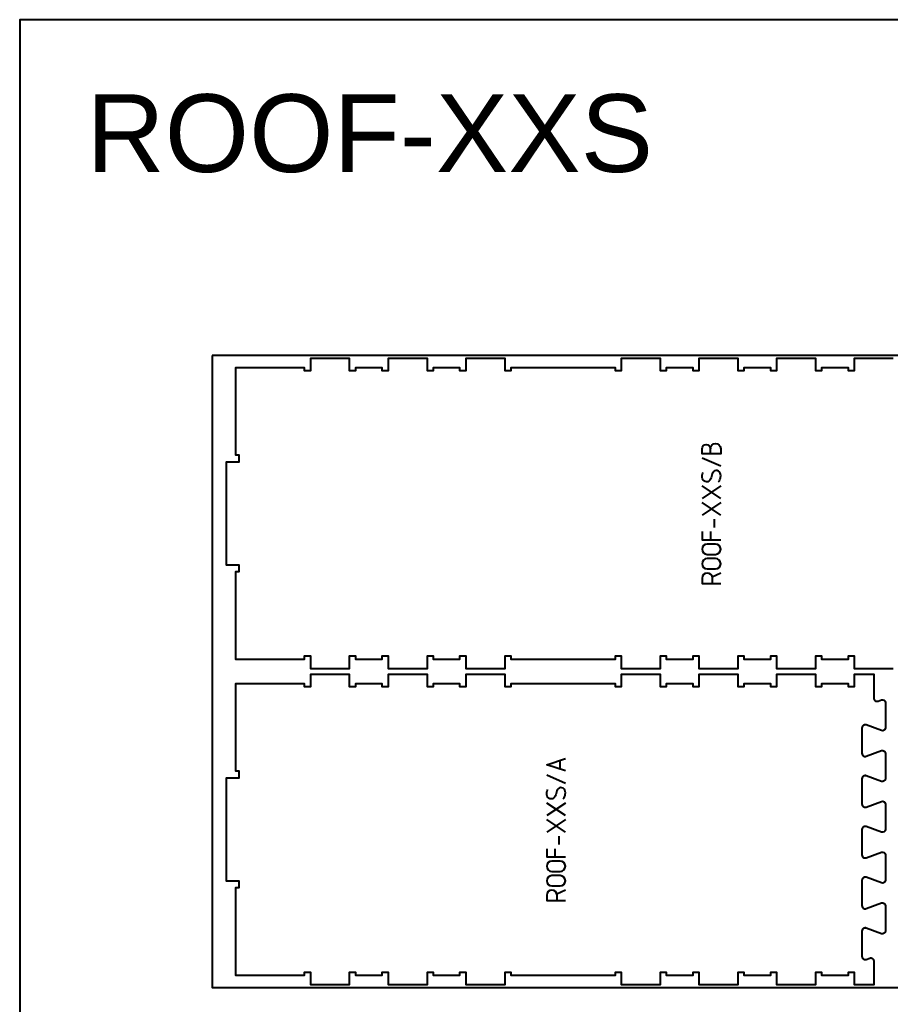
# Model space of a CAD drawing. Extents: x 0 to 12757, y 0 to 30003.
# Drawn here: x 0 to 1681, y 11963 to 13864 of the extents above; entities that cross this region are included whole.
import ezdxf

# ---------------------------------------------------------------- set-up
doc = ezdxf.new("R2010")
doc.units = 0
for name, color, linetype in [('0_SHEET_SPRUCEPLY_2440X122', 1, 'CONTINUOUS'), ('1_ANYTOOL_1MMDEEP_LABELS_S', 2, 'CONTINUOUS'), ('4_ANYTOOL_CUTTHROUGH_OUTSI', 5, 'CONTINUOUS'), ('DONOTCUT', 7, 'CONTINUOUS')]:
    doc.layers.add(name, color=color, linetype=linetype)
doc.styles.add('ARIAL', font='')
doc.styles.get('ARIAL').set_extended_font_data('Arial')

msp = doc.modelspace()

# ---------------------------------------------------------------- linework, layer by layer
at = {"layer": '0_SHEET_SPRUCEPLY_2440X122'}
msp.add_lwpolyline([(371.7, 13215.6), (371.7, 11995.6), (2811.7, 11995.6), (2811.7, 13215.6)], close=True, dxfattribs=at)
at = {"layer": '1_ANYTOOL_1MMDEEP_LABELS_S', "color": 2}
for points in [[(1333.6, 13025.6), (1333.6, 13035.6, -1), (1353.6, 13035.6), (1353.6, 13025.6), (1317.6, 13025.6), (1317.6, 13035.6, -1), (1333.6, 13035.6)], [(1349.6, 12971.6, 0.136555), (1353.5, 12980.9, 0.071716), (1353.4, 12986.1, 0.133522), (1351.3, 12990.7, 0.344001), (1341.8, 12992.7, 0.153745), (1338.1, 12989.3, 0.071568), (1336.3, 12984.5, -0.00912), (1335, 12979.4, -0.090615), (1332.8, 12974.8, -0.340346), (1323.5, 12972, -0.284273), (1317.6, 12979.7, -0.092596), (1318, 12984.7, -0.017533), (1319.6, 12989.6)], [(1337.6, 12775.6), (1337.6, 12785.6, 1), (1317.6, 12785.6), (1317.6, 12775.6), (1353.6, 12775.6)], [(1049.6, 12359.6, 0.136555), (1053.5, 12368.9, 0.071716), (1053.4, 12374.1, 0.133522), (1051.3, 12378.7, 0.344001), (1041.8, 12380.7, 0.153745), (1038.1, 12377.3, 0.071568), (1036.3, 12372.5, -0.00912), (1035, 12367.4, -0.090615), (1032.8, 12362.8, -0.340346), (1023.5, 12360, -0.284273), (1017.6, 12367.7, -0.092596), (1018, 12372.7, -0.017533), (1019.6, 12377.6)], [(1037.6, 12163.6), (1037.6, 12173.6, 1), (1017.6, 12173.6), (1017.6, 12163.6), (1053.6, 12163.6)]]:
    msp.add_lwpolyline(points, format="xyb", dxfattribs=at)
for points in [[(1353.6, 13001.6), (1317.6, 13017.6)], [(1353.6, 12963.6), (1317.6, 12939.6)], [(1353.6, 12939.6), (1317.6, 12963.6)], [(1353.6, 12931.6), (1317.6, 12907.6)], [(1353.6, 12907.6), (1317.6, 12931.6)], [(1341.6, 12883.6), (1341.6, 12899.6)], [(1317.6, 12875.6), (1317.6, 12859.6), (1353.6, 12859.6)], [(1333.6, 12875.6), (1333.6, 12859.6)], [(1353.6, 12795.6), (1337.4, 12787.6)], [(1053.6, 12413.6), (1017.6, 12425.6), (1053.6, 12437.6)], [(1043.6, 12417), (1043.6, 12434.3)], [(1053.6, 12389.6), (1017.6, 12405.6)], [(1053.6, 12351.6), (1017.6, 12327.6)], [(1053.6, 12327.6), (1017.6, 12351.6)], [(1053.6, 12319.6), (1017.6, 12295.6)], [(1053.6, 12295.6), (1017.6, 12319.6)], [(1041.6, 12271.6), (1041.6, 12287.6)], [(1017.6, 12263.6), (1017.6, 12247.6), (1053.6, 12247.6)], [(1033.6, 12263.6), (1033.6, 12247.6)], [(1053.6, 12183.6), (1037.4, 12175.6)]]:
    msp.add_lwpolyline(points, dxfattribs=at)
for points in [[(1343.6, 12831.6, 1), (1343.6, 12851.6), (1327.6, 12851.6, 1), (1327.6, 12831.6)], [(1343.6, 12803.6, 1), (1343.6, 12823.6), (1327.6, 12823.6, 1), (1327.6, 12803.6)], [(1043.6, 12219.6, 1), (1043.6, 12239.6), (1027.6, 12239.6, 1), (1027.6, 12219.6)], [(1043.6, 12191.6, 1), (1043.6, 12211.6), (1027.6, 12211.6, 1), (1027.6, 12191.6)]]:
    msp.add_lwpolyline(points, format="xyb", close=True, dxfattribs=at)
at = {"layer": '4_ANYTOOL_CUTTHROUGH_OUTSI', "color": 5}
msp.add_lwpolyline([(1686.5, 12610.9), (1612, 12610.9), (1612, 12634.9), (1599.5, 12634.9), (1599.5, 12628.9), (1549, 12628.9), (1549, 12634.9), (1536.5, 12634.9), (1536.5, 12610.9), (1462, 12610.9), (1462, 12634.9), (1449.5, 12634.9), (1449.5, 12628.9), (1399, 12628.9), (1399, 12634.9), (1386.5, 12634.9), (1386.5, 12610.9), (1312, 12610.9), (1312, 12634.9), (1299.5, 12634.9), (1299.5, 12628.9), (1249, 12628.9), (1249, 12634.9), (1236.5, 12634.9), (1236.5, 12610.9), (1162, 12610.9), (1162, 12634.9), (1149.5, 12634.9), (1149.5, 12628.9), (949, 12628.9), (949, 12634.9), (936.5, 12634.9), (936.5, 12610.9), (862, 12610.9), (862, 12634.9), (849.5, 12634.9), (849.5, 12628.9), (799, 12628.9), (799, 12634.9), (786.5, 12634.9), (786.5, 12610.9), (712, 12610.9), (712, 12634.9), (699.5, 12634.9), (699.5, 12628.9), (649, 12628.9), (649, 12634.9), (636.5, 12634.9), (636.5, 12610.9), (562, 12610.9), (562, 12634.9), (549.5, 12634.9), (549.5, 12628.9), (417.5, 12628.9), (417.5, 12798.4), (423.5, 12798.4), (423.5, 12810.9), (399.5, 12810.9), (399.5, 13010.4), (423.5, 13010.4), (423.5, 13022.9), (417.5, 13022.9), (417.5, 13192.4), (549.5, 13192.4), (549.5, 13186.4), (562, 13186.4), (562, 13210.4), (636.5, 13210.4), (636.5, 13186.4), (649, 13186.4), (649, 13192.4), (699.5, 13192.4), (699.5, 13186.4), (712, 13186.4), (712, 13210.4), (786.5, 13210.4), (786.5, 13186.4), (799, 13186.4), (799, 13192.4), (849.5, 13192.4), (849.5, 13186.4), (862, 13186.4), (862, 13210.4), (936.5, 13210.4), (936.5, 13186.4), (949, 13186.4), (949, 13192.4), (1149.5, 13192.4), (1149.5, 13186.4), (1162, 13186.4), (1162, 13210.4), (1236.5, 13210.4), (1236.5, 13186.4), (1249, 13186.4), (1249, 13192.4), (1299.5, 13192.4), (1299.5, 13186.4), (1312, 13186.4), (1312, 13210.4), (1386.5, 13210.4), (1386.5, 13186.4), (1399, 13186.4), (1399, 13192.4), (1449.5, 13192.4), (1449.5, 13186.4), (1462, 13186.4), (1462, 13210.4), (1536.5, 13210.4), (1536.5, 13186.4), (1549, 13186.4), (1549, 13192.4), (1599.5, 13192.4), (1599.5, 13186.4), (1612, 13186.4), (1612, 13210.4), (1686.5, 13210.4)], dxfattribs=at)
msp.add_lwpolyline([(1649, 12554.2, 0.522088), (1657.4, 12548.4), (1664.2, 12550.9, -0.236725), (1669.3, 12550), (1669.4, 12549.9), (1669.6, 12549.8), (1669.7, 12549.7), (1669.8, 12549.6), (1669.9, 12549.4), (1670, 12549.3), (1670.2, 12549.2), (1670.3, 12549.1), (1670.4, 12549), (1670.5, 12548.8), (1670.6, 12548.7), (1670.7, 12548.5), (1670.8, 12548.4), (1670.8, 12548.3), (1670.9, 12548.1), (1671, 12548), (1671.1, 12547.8), (1671.2, 12547.6), (1671.2, 12547.5), (1671.3, 12547.3), (1671.3, 12547.2), (1671.4, 12547), (1671.4, 12546.8), (1671.5, 12546.7), (1671.5, 12546.5), (1671.5, 12546.4), (1671.6, 12546.2), (1671.6, 12546), (1671.6, 12545.9), (1671.6, 12545.7), (1671.6, 12545.5), (1671.6, 12545.4), (1671.6, 12496.9), (1671.6, 12496.7), (1671.6, 12496.5), (1671.6, 12496.4), (1671.6, 12496.2), (1671.6, 12496), (1671.5, 12495.9), (1671.5, 12495.7), (1671.5, 12495.6), (1671.4, 12495.4), (1671.4, 12495.2), (1671.3, 12495.1), (1671.3, 12494.9), (1671.2, 12494.7), (1671.2, 12494.6), (1671.1, 12494.4), (1671, 12494.3), (1670.9, 12494.1), (1670.8, 12494), (1670.8, 12493.8), (1670.7, 12493.7), (1670.6, 12493.6), (1670.5, 12493.4), (1670.4, 12493.3), (1670.3, 12493.2), (1670.2, 12493), (1670, 12492.9), (1669.9, 12492.8), (1669.8, 12492.7), (1669.7, 12492.6), (1669.6, 12492.5), (1669.4, 12492.3), (1669.3, 12492.3, -0.236725), (1664.2, 12491.4), (1634.4, 12502.4), (1634.4, 12502.4), (1634.4, 12502.4), (1634.3, 12502.4), (1634.1, 12502.4), (1633.9, 12502.5), (1633.8, 12502.5), (1633.6, 12502.6), (1633.4, 12502.6), (1633.2, 12502.6), (1633, 12502.6), (1632.8, 12502.6), (1632.7, 12502.6), (1632.5, 12502.6), (1632.3, 12502.6), (1632.1, 12502.6), (1631.9, 12502.6), (1631.7, 12502.6), (1631.6, 12502.5), (1631.4, 12502.5), (1631.2, 12502.5), (1631, 12502.4), (1630.8, 12502.4), (1630.7, 12502.3), (1630.5, 12502.2), (1630.3, 12502.2), (1630.2, 12502.1), (1630, 12502), (1629.8, 12501.9), (1629.7, 12501.9), (1629.5, 12501.8), (1629.4, 12501.7), (1629.2, 12501.6), (1629.1, 12501.5), (1628.9, 12501.4), (1628.8, 12501.3), (1628.6, 12501.2), (1628.5, 12501), (1628.4, 12500.9), (1628.2, 12500.8), (1628.1, 12500.7), (1628, 12500.5), (1627.9, 12500.4), (1627.8, 12500.3), (1627.6, 12500.1), (1627.5, 12500), (1627.4, 12499.8), (1627.3, 12499.7), (1627.2, 12499.5), (1627.1, 12499.3), (1627.1, 12499.2), (1627, 12499), (1626.9, 12498.8), (1626.8, 12498.7), (1626.8, 12498.5), (1626.7, 12498.3), (1626.7, 12498.1), (1626.6, 12498), (1626.6, 12497.8), (1626.5, 12497.6), (1626.5, 12497.4), (1626.5, 12497.3), (1626.4, 12497.1), (1626.4, 12496.9), (1626.4, 12496.7), (1626.4, 12496.5), (1626.4, 12496.4), (1626.4, 12447.9), (1626.4, 12447.7), (1626.4, 12447.5), (1626.4, 12447.3), (1626.4, 12447.2), (1626.5, 12447), (1626.5, 12446.8), (1626.5, 12446.6), (1626.6, 12446.4), (1626.6, 12446.3), (1626.7, 12446.1), (1626.7, 12445.9), (1626.8, 12445.7), (1626.8, 12445.6), (1626.9, 12445.4), (1627, 12445.2), (1627.1, 12445.1), (1627.1, 12444.9), (1627.2, 12444.7), (1627.3, 12444.6), (1627.4, 12444.4), (1627.5, 12444.3), (1627.6, 12444.1), (1627.8, 12444), (1627.9, 12443.8), (1628, 12443.7), (1628.1, 12443.6), (1628.2, 12443.4), (1628.4, 12443.3), (1628.5, 12443.2), (1628.6, 12443.1), (1628.8, 12443), (1628.9, 12442.8, 0.237079), (1634.4, 12441.9), (1634.4, 12441.9), (1664.2, 12452.9), (1664.2, 12452.9, -0.236725), (1669.3, 12452), (1669.4, 12451.9), (1669.6, 12451.8), (1669.7, 12451.7), (1669.8, 12451.6), (1669.9, 12451.4), (1670, 12451.3), (1670.2, 12451.2), (1670.3, 12451.1), (1670.4, 12451), (1670.5, 12450.8), (1670.6, 12450.7), (1670.7, 12450.5), (1670.8, 12450.4), (1670.8, 12450.3), (1670.9, 12450.1), (1671, 12450), (1671.1, 12449.8), (1671.2, 12449.6), (1671.2, 12449.5), (1671.3, 12449.3), (1671.3, 12449.2), (1671.4, 12449), (1671.4, 12448.8), (1671.5, 12448.7), (1671.5, 12448.5), (1671.5, 12448.4), (1671.6, 12448.2), (1671.6, 12448), (1671.6, 12447.9), (1671.6, 12447.7), (1671.6, 12447.5), (1671.6, 12447.4), (1671.6, 12398.9), (1671.6, 12398.7), (1671.6, 12398.5), (1671.6, 12398.4), (1671.6, 12398.2), (1671.6, 12398), (1671.5, 12397.9), (1671.5, 12397.7), (1671.5, 12397.6), (1671.4, 12397.4), (1671.4, 12397.2), (1671.3, 12397.1), (1671.3, 12396.9), (1671.2, 12396.7), (1671.2, 12396.6), (1671.1, 12396.4), (1671, 12396.3), (1670.9, 12396.1), (1670.8, 12396), (1670.8, 12395.8), (1670.7, 12395.7), (1670.6, 12395.6), (1670.5, 12395.4), (1670.4, 12395.3), (1670.3, 12395.2), (1670.2, 12395), (1670, 12394.9), (1669.9, 12394.8), (1669.8, 12394.7), (1669.7, 12394.6), (1669.6, 12394.5), (1669.4, 12394.3), (1669.3, 12394.3, -0.236725), (1664.2, 12393.4), (1634.4, 12404.4), (1634.4, 12404.4), (1634.4, 12404.4), (1634.3, 12404.4), (1634.1, 12404.4), (1633.9, 12404.5), (1633.8, 12404.5), (1633.6, 12404.6), (1633.4, 12404.6), (1633.2, 12404.6), (1633, 12404.6), (1632.8, 12404.6), (1632.7, 12404.6), (1632.5, 12404.6), (1632.3, 12404.6), (1632.1, 12404.6), (1631.9, 12404.6), (1631.7, 12404.6), (1631.6, 12404.5), (1631.4, 12404.5), (1631.2, 12404.5), (1631, 12404.4), (1630.8, 12404.4), (1630.7, 12404.3), (1630.5, 12404.2), (1630.3, 12404.2), (1630.2, 12404.1), (1630, 12404), (1629.8, 12403.9), (1629.7, 12403.9), (1629.5, 12403.8), (1629.4, 12403.7), (1629.2, 12403.6), (1629.1, 12403.5), (1628.9, 12403.4), (1628.8, 12403.3), (1628.6, 12403.2), (1628.5, 12403), (1628.4, 12402.9), (1628.2, 12402.8), (1628.1, 12402.7), (1628, 12402.5), (1627.9, 12402.4), (1627.8, 12402.3), (1627.6, 12402.1), (1627.5, 12402), (1627.4, 12401.8), (1627.3, 12401.7), (1627.2, 12401.5), (1627.1, 12401.3), (1627.1, 12401.2), (1627, 12401), (1626.9, 12400.8), (1626.8, 12400.7), (1626.8, 12400.5), (1626.7, 12400.3), (1626.7, 12400.1), (1626.6, 12400), (1626.6, 12399.8), (1626.5, 12399.6), (1626.5, 12399.4), (1626.5, 12399.3), (1626.4, 12399.1), (1626.4, 12398.9), (1626.4, 12398.7), (1626.4, 12398.5), (1626.4, 12398.4), (1626.4, 12349.9), (1626.4, 12349.7), (1626.4, 12349.5), (1626.4, 12349.3), (1626.4, 12349.2), (1626.5, 12349), (1626.5, 12348.8), (1626.5, 12348.6), (1626.6, 12348.4), (1626.6, 12348.3), (1626.7, 12348.1), (1626.7, 12347.9), (1626.8, 12347.7), (1626.8, 12347.6), (1626.9, 12347.4), (1627, 12347.2), (1627.1, 12347.1), (1627.1, 12346.9), (1627.2, 12346.7), (1627.3, 12346.6), (1627.4, 12346.4), (1627.5, 12346.3), (1627.6, 12346.1), (1627.8, 12346), (1627.9, 12345.8), (1628, 12345.7), (1628.1, 12345.6), (1628.2, 12345.4), (1628.4, 12345.3), (1628.5, 12345.2), (1628.6, 12345.1), (1628.8, 12345), (1628.9, 12344.8, 0.237079), (1634.4, 12343.9), (1634.4, 12343.9), (1664.2, 12354.9), (1664.2, 12354.9, -0.236725), (1669.3, 12354), (1669.4, 12353.9), (1669.6, 12353.8), (1669.7, 12353.7), (1669.8, 12353.6), (1669.9, 12353.4), (1670, 12353.3), (1670.2, 12353.2), (1670.3, 12353.1), (1670.4, 12353), (1670.5, 12352.8), (1670.6, 12352.7), (1670.7, 12352.5), (1670.8, 12352.4), (1670.8, 12352.3), (1670.9, 12352.1), (1671, 12352), (1671.1, 12351.8), (1671.2, 12351.6), (1671.2, 12351.5), (1671.3, 12351.3), (1671.3, 12351.2), (1671.4, 12351), (1671.4, 12350.8), (1671.5, 12350.7), (1671.5, 12350.5), (1671.5, 12350.4), (1671.6, 12350.2), (1671.6, 12350), (1671.6, 12349.9), (1671.6, 12349.7), (1671.6, 12349.5), (1671.6, 12349.4), (1671.6, 12300.9), (1671.6, 12300.7), (1671.6, 12300.5), (1671.6, 12300.4), (1671.6, 12300.2), (1671.6, 12300), (1671.5, 12299.9), (1671.5, 12299.7), (1671.5, 12299.6), (1671.4, 12299.4), (1671.4, 12299.2), (1671.3, 12299.1), (1671.3, 12298.9), (1671.2, 12298.7), (1671.2, 12298.6), (1671.1, 12298.4), (1671, 12298.3), (1670.9, 12298.1), (1670.8, 12298), (1670.8, 12297.8), (1670.7, 12297.7), (1670.6, 12297.6), (1670.5, 12297.4), (1670.4, 12297.3), (1670.3, 12297.2), (1670.2, 12297), (1670, 12296.9), (1669.9, 12296.8), (1669.8, 12296.7), (1669.7, 12296.6), (1669.6, 12296.5), (1669.4, 12296.3), (1669.3, 12296.3, -0.236725), (1664.2, 12295.4), (1634.4, 12306.4), (1634.4, 12306.4), (1634.4, 12306.4), (1634.3, 12306.4), (1634.1, 12306.4), (1633.9, 12306.5), (1633.8, 12306.5), (1633.6, 12306.6), (1633.4, 12306.6), (1633.2, 12306.6), (1633, 12306.6), (1632.8, 12306.6), (1632.7, 12306.6), (1632.5, 12306.6), (1632.3, 12306.6), (1632.1, 12306.6), (1631.9, 12306.6), (1631.7, 12306.6), (1631.6, 12306.5), (1631.4, 12306.5), (1631.2, 12306.5), (1631, 12306.4), (1630.8, 12306.4), (1630.7, 12306.3), (1630.5, 12306.2), (1630.3, 12306.2), (1630.2, 12306.1), (1630, 12306), (1629.8, 12305.9), (1629.7, 12305.9), (1629.5, 12305.8), (1629.4, 12305.7), (1629.2, 12305.6), (1629.1, 12305.5), (1628.9, 12305.4), (1628.8, 12305.3), (1628.6, 12305.2), (1628.5, 12305), (1628.4, 12304.9), (1628.2, 12304.8), (1628.1, 12304.7), (1628, 12304.5), (1627.9, 12304.4), (1627.8, 12304.3), (1627.6, 12304.1), (1627.5, 12304), (1627.4, 12303.8), (1627.3, 12303.7), (1627.2, 12303.5), (1627.1, 12303.3), (1627.1, 12303.2), (1627, 12303), (1626.9, 12302.8), (1626.8, 12302.7), (1626.8, 12302.5), (1626.7, 12302.3), (1626.7, 12302.1), (1626.6, 12302), (1626.6, 12301.8), (1626.5, 12301.6), (1626.5, 12301.4), (1626.5, 12301.3), (1626.4, 12301.1), (1626.4, 12300.9), (1626.4, 12300.7), (1626.4, 12300.5), (1626.4, 12300.4), (1626.4, 12251.9), (1626.4, 12251.7), (1626.4, 12251.5), (1626.4, 12251.3), (1626.4, 12251.2), (1626.5, 12251), (1626.5, 12250.8), (1626.5, 12250.6), (1626.6, 12250.4), (1626.6, 12250.3), (1626.7, 12250.1), (1626.7, 12249.9), (1626.8, 12249.7), (1626.8, 12249.6), (1626.9, 12249.4), (1627, 12249.2), (1627.1, 12249.1), (1627.1, 12248.9), (1627.2, 12248.7), (1627.3, 12248.6), (1627.4, 12248.4), (1627.5, 12248.3), (1627.6, 12248.1), (1627.8, 12248), (1627.9, 12247.8), (1628, 12247.7), (1628.1, 12247.6), (1628.2, 12247.4), (1628.4, 12247.3), (1628.5, 12247.2), (1628.6, 12247.1), (1628.8, 12247), (1628.9, 12246.8, 0.237079), (1634.4, 12245.9), (1634.4, 12245.9), (1664.2, 12256.9), (1664.2, 12256.9, -0.236725), (1669.3, 12256), (1669.4, 12255.9), (1669.6, 12255.8), (1669.7, 12255.7), (1669.8, 12255.6), (1669.9, 12255.4), (1670, 12255.3), (1670.2, 12255.2), (1670.3, 12255.1), (1670.4, 12255), (1670.5, 12254.8), (1670.6, 12254.7), (1670.7, 12254.5), (1670.8, 12254.4), (1670.8, 12254.3), (1670.9, 12254.1), (1671, 12254), (1671.1, 12253.8), (1671.2, 12253.6), (1671.2, 12253.5), (1671.3, 12253.3), (1671.3, 12253.2), (1671.4, 12253), (1671.4, 12252.8), (1671.5, 12252.7), (1671.5, 12252.5), (1671.5, 12252.4), (1671.6, 12252.2), (1671.6, 12252), (1671.6, 12251.9), (1671.6, 12251.7), (1671.6, 12251.5), (1671.6, 12251.4), (1671.6, 12202.9), (1671.6, 12202.7), (1671.6, 12202.5), (1671.6, 12202.4), (1671.6, 12202.2), (1671.6, 12202), (1671.5, 12201.9), (1671.5, 12201.7), (1671.5, 12201.6), (1671.4, 12201.4), (1671.4, 12201.2), (1671.3, 12201.1), (1671.3, 12200.9), (1671.2, 12200.7), (1671.2, 12200.6), (1671.1, 12200.4), (1671, 12200.3), (1670.9, 12200.1), (1670.8, 12200), (1670.8, 12199.8), (1670.7, 12199.7), (1670.6, 12199.6), (1670.5, 12199.4), (1670.4, 12199.3), (1670.3, 12199.2), (1670.2, 12199), (1670, 12198.9), (1669.9, 12198.8), (1669.8, 12198.7), (1669.7, 12198.6), (1669.6, 12198.5), (1669.4, 12198.3), (1669.3, 12198.3, -0.236725), (1664.2, 12197.4), (1634.4, 12208.4), (1634.4, 12208.4), (1634.4, 12208.4), (1634.3, 12208.4), (1634.1, 12208.4), (1633.9, 12208.5), (1633.8, 12208.5), (1633.6, 12208.6), (1633.4, 12208.6), (1633.2, 12208.6), (1633, 12208.6), (1632.8, 12208.6), (1632.7, 12208.6), (1632.5, 12208.6), (1632.3, 12208.6), (1632.1, 12208.6), (1631.9, 12208.6), (1631.7, 12208.6), (1631.6, 12208.5), (1631.4, 12208.5), (1631.2, 12208.5), (1631, 12208.4), (1630.8, 12208.4), (1630.7, 12208.3), (1630.5, 12208.2), (1630.3, 12208.2), (1630.2, 12208.1), (1630, 12208), (1629.8, 12207.9), (1629.7, 12207.9), (1629.5, 12207.8), (1629.4, 12207.7), (1629.2, 12207.6), (1629.1, 12207.5), (1628.9, 12207.4), (1628.8, 12207.3), (1628.6, 12207.2), (1628.5, 12207), (1628.4, 12206.9), (1628.2, 12206.8), (1628.1, 12206.7), (1628, 12206.5), (1627.9, 12206.4), (1627.8, 12206.3), (1627.6, 12206.1), (1627.5, 12206), (1627.4, 12205.8), (1627.3, 12205.7), (1627.2, 12205.5), (1627.1, 12205.3), (1627.1, 12205.2), (1627, 12205), (1626.9, 12204.8), (1626.8, 12204.7), (1626.8, 12204.5), (1626.7, 12204.3), (1626.7, 12204.1), (1626.6, 12204), (1626.6, 12203.8), (1626.5, 12203.6), (1626.5, 12203.4), (1626.5, 12203.3), (1626.4, 12203.1), (1626.4, 12202.9), (1626.4, 12202.7), (1626.4, 12202.5), (1626.4, 12202.4), (1626.4, 12153.9), (1626.4, 12153.7), (1626.4, 12153.5), (1626.4, 12153.3), (1626.4, 12153.2), (1626.5, 12153), (1626.5, 12152.8), (1626.5, 12152.6), (1626.6, 12152.4), (1626.6, 12152.3), (1626.7, 12152.1), (1626.7, 12151.9), (1626.8, 12151.7), (1626.8, 12151.6), (1626.9, 12151.4), (1627, 12151.2), (1627.1, 12151.1), (1627.1, 12150.9), (1627.2, 12150.7), (1627.3, 12150.6), (1627.4, 12150.4), (1627.5, 12150.3), (1627.6, 12150.1), (1627.8, 12150), (1627.9, 12149.8), (1628, 12149.7), (1628.1, 12149.6), (1628.2, 12149.4), (1628.4, 12149.3), (1628.5, 12149.2), (1628.6, 12149.1), (1628.8, 12149), (1628.9, 12148.8, 0.237079), (1634.4, 12147.9), (1634.4, 12147.9), (1664.2, 12158.9), (1664.2, 12158.9, -0.236725), (1669.3, 12158), (1669.4, 12157.9), (1669.6, 12157.8), (1669.7, 12157.7), (1669.8, 12157.6), (1669.9, 12157.4), (1670, 12157.3), (1670.2, 12157.2), (1670.3, 12157.1), (1670.4, 12157), (1670.5, 12156.8), (1670.6, 12156.7), (1670.7, 12156.5), (1670.8, 12156.4), (1670.8, 12156.3), (1670.9, 12156.1), (1671, 12156), (1671.1, 12155.8), (1671.2, 12155.6), (1671.2, 12155.5), (1671.3, 12155.3), (1671.3, 12155.2), (1671.4, 12155), (1671.4, 12154.8), (1671.5, 12154.7), (1671.5, 12154.5), (1671.5, 12154.4), (1671.6, 12154.2), (1671.6, 12154), (1671.6, 12153.9), (1671.6, 12153.7), (1671.6, 12153.5), (1671.6, 12153.4), (1671.6, 12104.9), (1671.6, 12104.7), (1671.6, 12104.5), (1671.6, 12104.4), (1671.6, 12104.2), (1671.6, 12104), (1671.5, 12103.9), (1671.5, 12103.7), (1671.5, 12103.6), (1671.4, 12103.4), (1671.4, 12103.2), (1671.3, 12103.1), (1671.3, 12102.9), (1671.2, 12102.7), (1671.2, 12102.6), (1671.1, 12102.4), (1671, 12102.3), (1670.9, 12102.1), (1670.8, 12102), (1670.8, 12101.8), (1670.7, 12101.7), (1670.6, 12101.6), (1670.5, 12101.4), (1670.4, 12101.3), (1670.3, 12101.2), (1670.2, 12101), (1670, 12100.9), (1669.9, 12100.8), (1669.8, 12100.7), (1669.7, 12100.6), (1669.6, 12100.5), (1669.4, 12100.3), (1669.3, 12100.3, -0.236725), (1664.2, 12099.4), (1634.4, 12110.4), (1634.4, 12110.4), (1634.4, 12110.4), (1634.3, 12110.4), (1634.1, 12110.4), (1633.9, 12110.5), (1633.8, 12110.5), (1633.6, 12110.6), (1633.4, 12110.6), (1633.2, 12110.6), (1633, 12110.6), (1632.8, 12110.6), (1632.7, 12110.6), (1632.5, 12110.6), (1632.3, 12110.6), (1632.1, 12110.6), (1631.9, 12110.6), (1631.7, 12110.6), (1631.6, 12110.5), (1631.4, 12110.5), (1631.2, 12110.5), (1631, 12110.4), (1630.8, 12110.4), (1630.7, 12110.3), (1630.5, 12110.2), (1630.3, 12110.2), (1630.2, 12110.1), (1630, 12110), (1629.8, 12109.9), (1629.7, 12109.9), (1629.5, 12109.8), (1629.4, 12109.7), (1629.2, 12109.6), (1629.1, 12109.5), (1628.9, 12109.4), (1628.8, 12109.3), (1628.6, 12109.2), (1628.5, 12109), (1628.4, 12108.9), (1628.2, 12108.8), (1628.1, 12108.7), (1628, 12108.5), (1627.9, 12108.4), (1627.8, 12108.3), (1627.6, 12108.1), (1627.5, 12108), (1627.4, 12107.8), (1627.3, 12107.7), (1627.2, 12107.5), (1627.1, 12107.3), (1627.1, 12107.2), (1627, 12107), (1626.9, 12106.8), (1626.8, 12106.7), (1626.8, 12106.5), (1626.7, 12106.3), (1626.7, 12106.1), (1626.6, 12106), (1626.6, 12105.8), (1626.5, 12105.6), (1626.5, 12105.4), (1626.5, 12105.3), (1626.4, 12105.1), (1626.4, 12104.9), (1626.4, 12104.7), (1626.4, 12104.5), (1626.4, 12104.4), (1626.4, 12055.9), (1626.4, 12055.7), (1626.4, 12055.5), (1626.4, 12055.3), (1626.4, 12055.2), (1626.5, 12055), (1626.5, 12054.8), (1626.5, 12054.6), (1626.6, 12054.4), (1626.6, 12054.3), (1626.7, 12054.1), (1626.7, 12053.9), (1626.8, 12053.7), (1626.8, 12053.6), (1626.9, 12053.4), (1627, 12053.2), (1627.1, 12053.1), (1627.1, 12052.9), (1627.2, 12052.7), (1627.3, 12052.6), (1627.4, 12052.4), (1627.5, 12052.3), (1627.6, 12052.1), (1627.8, 12052), (1627.9, 12051.8), (1628, 12051.7), (1628.1, 12051.6), (1628.2, 12051.4), (1628.4, 12051.3), (1628.5, 12051.2), (1628.6, 12051.1), (1628.8, 12051), (1628.9, 12050.8, 0.237079), (1634.4, 12049.9), (1634.4, 12049.9), (1641.3, 12052.4), (1641.3, 12052.4, -0.522087), (1649, 12047), (1649, 12000.9), (1612, 12000.9), (1612, 12024.9), (1599.5, 12024.9), (1599.5, 12018.9), (1549, 12018.9), (1549, 12024.9), (1536.5, 12024.9), (1536.5, 12000.9), (1462, 12000.9), (1462, 12024.9), (1449.5, 12024.9), (1449.5, 12018.9), (1399, 12018.9), (1399, 12024.9), (1386.5, 12024.9), (1386.5, 12000.9), (1312, 12000.9), (1312, 12024.9), (1299.5, 12024.9), (1299.5, 12018.9), (1249, 12018.9), (1249, 12024.9), (1236.5, 12024.9), (1236.5, 12000.9), (1162, 12000.9), (1162, 12024.9), (1149.5, 12024.9), (1149.5, 12018.9), (949, 12018.9), (949, 12024.9), (936.5, 12024.9), (936.5, 12000.9), (862, 12000.9), (862, 12024.9), (849.5, 12024.9), (849.5, 12018.9), (799, 12018.9), (799, 12024.9), (786.5, 12024.9), (786.5, 12000.9), (712, 12000.9), (712, 12024.9), (699.5, 12024.9), (699.5, 12018.9), (649, 12018.9), (649, 12024.9), (636.5, 12024.9), (636.5, 12000.9), (562, 12000.9), (562, 12024.9), (549.5, 12024.9), (549.5, 12018.9), (417.5, 12018.9), (417.5, 12188.4), (423.5, 12188.4), (423.5, 12200.9), (399.5, 12200.9), (399.5, 12400.4), (423.5, 12400.4), (423.5, 12412.9), (417.5, 12412.9), (417.5, 12582.4), (549.5, 12582.4), (549.5, 12576.4), (562, 12576.4), (562, 12600.4), (636.5, 12600.4), (636.5, 12576.4), (649, 12576.4), (649, 12582.4), (699.5, 12582.4), (699.5, 12576.4), (712, 12576.4), (712, 12600.4), (786.5, 12600.4), (786.5, 12576.4), (799, 12576.4), (799, 12582.4), (849.5, 12582.4), (849.5, 12576.4), (862, 12576.4), (862, 12600.4), (936.5, 12600.4), (936.5, 12576.4), (949, 12576.4), (949, 12582.4), (1149.5, 12582.4), (1149.5, 12576.4), (1162, 12576.4), (1162, 12600.4), (1236.5, 12600.4), (1236.5, 12576.4), (1249, 12576.4), (1249, 12582.4), (1299.5, 12582.4), (1299.5, 12576.4), (1312, 12576.4), (1312, 12600.4), (1386.5, 12600.4), (1386.5, 12576.4), (1399, 12576.4), (1399, 12582.4), (1449.5, 12582.4), (1449.5, 12576.4), (1462, 12576.4), (1462, 12600.4), (1536.5, 12600.4), (1536.5, 12576.4), (1549, 12576.4), (1549, 12582.4), (1599.5, 12582.4), (1599.5, 12576.4), (1612, 12576.4), (1612, 12600.4), (1649, 12600.4), (1649, 12554.2)], format="xyb", close=True, dxfattribs=at)
at = {"layer": 'DONOTCUT'}
msp.add_lwpolyline([(0, 0), (3183.4, 0), (3183.4, 13863.5), (0, 13863.5)], close=True, dxfattribs=at)

# ---------------------------------------------------------------- texts
at = {"layer": 'DONOTCUT', "insert": (128.7, 13719.6, 0), "char_height": 150, "width": 2458.696, "attachment_point": 1, "style": 'ARIAL'}
msp.add_mtext('ROOF-XXS', dxfattribs=at)

doc.saveas('drawing.dxf')
